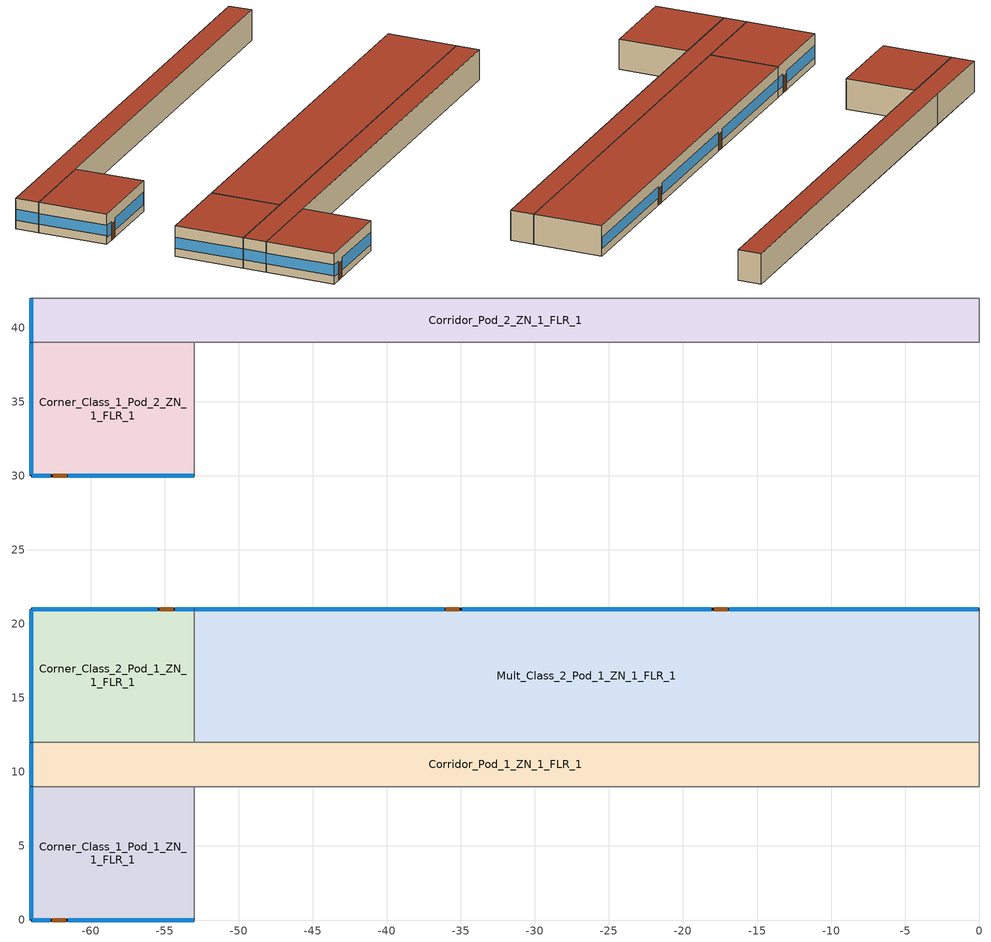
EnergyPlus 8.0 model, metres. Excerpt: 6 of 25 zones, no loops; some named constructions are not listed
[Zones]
Corner_Class_1_Pod_1_ZN_1_FLR_1
 floor ground (ext_slab_6in_with_carpet): -64,9 -53,9 -53,0 -64,0 z0
 wall outside (nonres_ext_wall): -64,9 -64,0 -53,0 z0:4
 wall to Mult_Class_1_Pod_1_ZN_1_FLR_1 (int_wall): -53,0 -53,9 z0:4
 wall to Corridor_Pod_1_ZN_1_FLR_1 (int_wall): -53,9 -64,9 z0:4
 window (Window_U_0.62_SHGC_0.39): -64,8.95 -64,0.05 z1.1:2.52; -63.95,0 -62.73,0 / -61.51,0 -53.05,0 z0.92:2.51
 door (Swinging Door_con): -62.59,0 -61.68,0 z0:2.13
 roof outside (nonres_roof): -64,0 -53,0 -53,9 -64,9 z4
Corridor_Pod_1_ZN_1_FLR_1
 floor ground (ext_slab_6in_with_carpet): -64,12 0,12 0,9 -64,9 z0
 wall outside (nonres_ext_wall): -64,12 -64,9 z0:4
 wall to Mult_Class_1_Pod_1_ZN_1_FLR_1 (int_wall): -53,9 0,9 z0:4
 wall to Main_Corridor_ZN_1_FLR_1 (int_wall): 0,9 0,12 z0:4
 wall to Mult_Class_2_Pod_1_ZN_1_FLR_1 (int_wall): 0,12 -53,12 z0:4
 wall to Corner_Class_2_Pod_1_ZN_1_FLR_1 (int_wall): -53,12 -64,12 z0:4
 window (Window_U_0.62_SHGC_0.39): -64,11.95 -64,9.05 z1.1:2.55
 roof outside (nonres_roof): -64,9 0,9 0,12 -64,12 z4
Corner_Class_2_Pod_1_ZN_1_FLR_1
 floor ground (ext_slab_6in_with_carpet): -64,21 -53,21 -53,12 -64,12 z0
 wall outside (nonres_ext_wall): -53,21 -64,21 -64,12 z0:4
 wall to Mult_Class_2_Pod_1_ZN_1_FLR_1 (int_wall): -53,12 -53,21 z0:4
 window (Window_U_0.62_SHGC_0.39): -64,20.95 -64,12.05 z1.1:2.52; -53.05,21 -54.27,21 / -55.49,21 -63.95,21 z0.92:2.51
 door (Swinging Door_con): -54.43,21 -55.34,21 z0:2.13
 roof outside (nonres_roof): -64,12 -53,12 -53,21 -64,21 z4
Mult_Class_2_Pod_1_ZN_1_FLR_1
 floor ground (ext_slab_6in_with_carpet): -53,21 0,21 0,12 -53,12 z0
 wall outside (nonres_ext_wall): 0,21 -53,21 z0:4
 wall to Main_Corridor_ZN_1_FLR_1 (int_wall): 0,12 0,21 z0:4
 window (Window_U_0.62_SHGC_0.39): -0.05,21 -16.87,21 / -18.09,21 -34.91,21 / -36.13,21 -52.95,21 z1.03:2.5
 door (Swinging Door_con): -16.98,21 -17.89,21 / -35.09,21 -36.01,21 z0:2.13
 roof outside (nonres_roof): -53,12 0,12 0,21 -53,21 z4
Corner_Class_1_Pod_2_ZN_1_FLR_1
 floor ground (ext_slab_6in_with_carpet): -64,39 -53,39 -53,30 -64,30 z0
 wall outside (nonres_ext_wall): -64,39 -64,30 -53,30 z0:4
 wall to Mult_Class_1_Pod_2_ZN_1_FLR_1 (int_wall): -53,30 -53,39 z0:4
 wall to Corridor_Pod_2_ZN_1_FLR_1 (int_wall): -53,39 -64,39 z0:4
 window (Window_U_0.62_SHGC_0.39): -64,38.95 -64,30.05 z1.1:2.52; -63.95,30 -62.73,30 / -61.51,30 -53.05,30 z0.92:2.51
 door (Swinging Door_con): -62.53,30 -61.62,30 z0:2.13
 roof outside (nonres_roof): -64,30 -53,30 -53,39 -64,39 z4
Corridor_Pod_2_ZN_1_FLR_1
 floor ground (ext_slab_6in_with_carpet): -64,42 0,42 0,39 -64,39 z0
 wall outside (nonres_ext_wall): -64,42 -64,39 z0:4
 wall to Mult_Class_1_Pod_2_ZN_1_FLR_1 (int_wall): -53,39 0,39 z0:4
 wall to Main_Corridor_ZN_1_FLR_1 (int_wall): 0,39 0,42 z0:4
 wall to Mult_Class_2_Pod_2_ZN_1_FLR_1 (int_wall): 0,42 -53,42 z0:4
 wall to Corner_Class_2_Pod_2_ZN_1_FLR_1 (int_wall): -53,42 -64,42 z0:4
 window (Window_U_0.62_SHGC_0.39): -64,41.95 -64,39.05 z1.1:2.55
 roof outside (nonres_roof): -64,39 0,39 0,42 -64,42 z4
[EnergyManagementSystem:Program]
VAV_POD_3_OPTIMUM_START_DETERMINATION_EMS_Program: SET VAV_POD_3_fan_size_volume = VAV_POD_3_fan_size_mass / 1.225; IF VAV_POD_3_fan_size_volume > 4.719474; SET CLGSETP_SCH_VAV_POD_3_Actuator = CLGSETP_SCH_YES_OPTIMUM_ORIGINAL_SENSOR; SET HTGSETP_SCH_VAV_POD_3_Actuator = HTGSETP_SCH_YES_OPTIMUM_ORIGINAL_SENSOR; Else; SET CLGSETP_SCH_VAV_POD_3_Actuator = NULL; SET HTGSETP_SCH_VAV_POD_3_Actuator = NULL; ENDIF
VAV_OTHER_OPTIMUM_START_DETERMINATION_EMS_Program: SET VAV_OTHER_fan_size_volume = VAV_OTHER_fan_size_mass / 1.225; IF VAV_OTHER_fan_size_volume > 4.719474; SET CLGSETP_SCH_VAV_OTHER_Actuator = CLGSETP_SCH_YES_OPTIMUM_ORIGINAL_SENSOR; SET HTGSETP_SCH_VAV_OTHER_Actuator = HTGSETP_SCH_YES_OPTIMUM_ORIGINAL_SENSOR; Else; SET CLGSETP_SCH_VAV_OTHER_Actuator = NULL; SET HTGSETP_SCH_VAV_OTHER_Actuator = NULL; ENDIF
SetBoilerPar: SET CapRated =  612093.09; SET EtRated =  0.75; SET CapRated = (CapRated *3.412)/1000; SET SkinLossRate = 0.02; SET BoilerType = 2; IF BoilerType  == 1; IF CapRated >10000; SET PLRx = 0.2; ELSEIF CapRated >5000; SET PLRx = 0.25; ELSEIF CapRated >1000; SET PLRx = 0.33; ELSE; SET BoilerType = 2; SET PLRx = 0.2; ENDIF; ELSE; SET PLRx = 0.2; ENDIF; IF BoilerType == 1; SET CurveX = 0.975 + 0.305 * PLRx - 0.527 * (PLRx^2) + 0.249 * (PLRx^3); ELSE; SET CurveX = 0.907 + 0.320 * PLRx - 0.420 * (PLRx^2) + 0.193 * (PLRx^3); ENDIF; SET LoadX = CapRated * PLRx; SET Etx = CurveX * EtRated; SET InputEx = LoadX/Etx; SET SkinEx = CapRated * SkinLossRate; SET Ecx = (LoadX + SkinEx)/InputEx
SetBoilerCurve: IF BoilerPLR >= PLRx; IF BoilerType == 1; SET BoilerCurve = 0.975 + 0.305*BoilerPLR - 0.527*(BoilerPLR^2) + 0.249*(BoilerPLR^3); ELSE; SET BoilerCurve = 0.907 + 0.320*BoilerPLR - 0.420*(BoilerPLR^2) + 0.193*(BoilerPLR^3); ENDIF; ELSE; IF BoilerPLR == 0; SET BoilerCurve = NULL; ELSE; IF BoilerPLR <0.05; SET BoilerCurve = (0.05/(0.05 + SkinLossRate)) * (Ecx/EtRated); ELSE; SET BoilerCurve = (BoilerPLR/(BoilerPLR + SkinLossRate)) * (Ecx/EtRated); ENDIF; ENDIF; ENDIF
[EnergyManagementSystem:ProgramCallingManager]
Transformer_Load_Prog_Manager: AfterPredictorAfterHVACManagers; Transformer_Load_Prog
PSZ2_5_Set_Number_of_Stages_CallingManager: BeginNewEnvironment; PSZ2_5_Set_Number_of_Stages
PSZ2_5_ECO_Manager: InsideHVACSystemIterationLoop; PSZ2_5_Economizer_CTRL_Prog
PSZ2_5_Fan_Parameter_manager: BeginNewEnvironment; PSZ2_5_Set_Fan_Par
PSZ2_5_Fan_Main_Manager: BeginTimestepBeforePredictor; PSZ2_5_Fan_Control
PSZ1_6_Set_Number_of_Stages_CallingManager: BeginNewEnvironment; PSZ1_6_Set_Number_of_Stages
PSZ1_6_ECO_Manager: InsideHVACSystemIterationLoop; PSZ1_6_Economizer_CTRL_Prog
PSZ1_6_Fan_Parameter_manager: BeginNewEnvironment; PSZ1_6_Set_Fan_Par
PSZ1_6_Fan_Main_Manager: BeginTimestepBeforePredictor; PSZ1_6_Fan_Control
PSZ2_7_Set_Number_of_Stages_CallingManager: BeginNewEnvironment; PSZ2_7_Set_Number_of_Stages
PSZ2_7_ECO_Manager: InsideHVACSystemIterationLoop; PSZ2_7_Economizer_CTRL_Prog
PSZ2_7_Fan_Parameter_manager: BeginNewEnvironment; PSZ2_7_Set_Fan_Par
PSZ2_7_Fan_Main_Manager: BeginTimestepBeforePredictor; PSZ2_7_Fan_Control
VAV_POD_1_OPTIMUM_START_DETERMINATION_EMS_Program Manager: BeginTimestepBeforePredictor; VAV_POD_1_OPTIMUM_START_DETERMINATION_EMS_Program
VAV_POD_2_OPTIMUM_START_DETERMINATION_EMS_Program Manager: BeginTimestepBeforePredictor; VAV_POD_2_OPTIMUM_START_DETERMINATION_EMS_Program
VAV_POD_3_OPTIMUM_START_DETERMINATION_EMS_Program Manager: BeginTimestepBeforePredictor; VAV_POD_3_OPTIMUM_START_DETERMINATION_EMS_Program
VAV_OTHER_OPTIMUM_START_DETERMINATION_EMS_Program Manager: BeginTimestepBeforePredictor; VAV_OTHER_OPTIMUM_START_DETERMINATION_EMS_Program
BoilerParManager: BeginNewEnvironment; SetBoilerPar
BoilerCurveManager: InsideHVACSystemIterationLoop; SetBoilerCurve
[EnergyManagementSystem:OutputVariable]
Wired_LTG: EMS Variable=Wired_LTG; Type of Data in Variable=Summed; Update Frequency=ZoneTimeStep
[ElectricLoadCenter:Transformer]
Transformer 1: Availability Schedule=Always_On; Transformer Usage=PowerInFromGrid; Nameplate Rating {VA}=112500; Phase=3; Conductor Material=Aluminum; Full Load Temperature Rise {C}=150; Fraction of Eddy Current Losses=0.1; Performance Input Method=NominalEfficiency; Nameplate Efficiency=0.969; Per Unit Load for Nameplate Efficiency=0.35; Reference Temperature for Nameplate Efficiency {C}=75; Consider Transformer Loss for Utility Cost=Yes; Meter 1=Wired_LTG_Electricity; Meter 2=InteriorEquipment:Electricity
[EnergyManagementSystem:Actuator]
Name | Actuated Component Unique | Actuated Component Type | Actuated Component Control Type
PSZ2_5_Timestep_Econ_Eff | PSZ2_5_Timestep_Econ_Eff_SCH | Schedule:Constant | Schedule Value
PSZ1_6_Timestep_Econ_Eff | PSZ1_6_Timestep_Econ_Eff_SCH | Schedule:Constant | Schedule Value
PSZ2_7_Timestep_Econ_Eff | PSZ2_7_Timestep_Econ_Eff_SCH | Schedule:Constant | Schedule Value
CLGSETP_SCH_VAV_POD_1_Actuator | CLGSETP_SCH_VAV_POD_1 | Schedule:Compact | Schedule Value
CLGSETP_SCH_VAV_POD_2_Actuator | CLGSETP_SCH_VAV_POD_2 | Schedule:Compact | Schedule Value
CLGSETP_SCH_VAV_POD_3_Actuator | CLGSETP_SCH_VAV_POD_3 | Schedule:Compact | Schedule Value
CLGSETP_SCH_VAV_OTHER_Actuator | CLGSETP_SCH_VAV_OTHER | Schedule:Compact | Schedule Value
HTGSETP_SCH_VAV_POD_1_Actuator | HTGSETP_SCH_VAV_POD_1 | Schedule:Compact | Schedule Value
HTGSETP_SCH_VAV_POD_2_Actuator | HTGSETP_SCH_VAV_POD_2 | Schedule:Compact | Schedule Value
HTGSETP_SCH_VAV_POD_3_Actuator | HTGSETP_SCH_VAV_POD_3 | Schedule:Compact | Schedule Value
HTGSETP_SCH_VAV_OTHER_Actuator | HTGSETP_SCH_VAV_OTHER | Schedule:Compact | Schedule Value
BoilerCurve | HEATSYS1 BOILER EFFICIENCY CURVE | Curve | Curve Result
[Schedule:Compact]
ALWAYS_ON: Through: 12/31, For: AllDays, Until: 24:00, 1
HTGSETP_SCH_YES_OPTIMUM_original: Through: 12/31, For: SummerDesignDay, Until: 24:00, 15.6, For: WinterDesignDay, Until: 24:00, 21, For: Weekdays, Until: 06:00, 15.6, Until: 07:00, 17.8, Until: 08:00, 20, Until: 21:00, 21, Until: 24:00, 15.6, For: WeekEnds Holidays AllOtherDays, Until: 24:00, 15.6
HTGSETP_SCH_VAV_POD_1; HTGSETP_SCH_VAV_POD_2; HTGSETP_SCH_VAV_POD_3; HTGSETP_SCH_VAV_OTHER: Through: 12/31, For: SummerDesignDay, Until: 24:00, 15.6, For: WinterDesignDay, Until: 24:00, 21, For: Weekdays, Until: 06:00, 15.6, Until: 07:00, 21, Until: 08:00, 21, Until: 21:00, 21, Until: 24:00, 15.6, For: WeekEnds Holidays AllOtherDays, Until: 24:00, 15.6
CLGSETP_SCH_YES_OPTIMUM_original: Through: 12/31, For: SummerDesignDay, Until: 24:00, 24, For: WinterDesignDay, Until: 24:00, 26.7, For: Weekdays, Until: 06:00, 26.7, Until: 07:00, 25.6, Until: 08:00, 25, Until: 21:00, 24, Until: 24:00, 26.7, For: WeekEnds Holidays AllOtherDays, Until: 24:00, 26.7
CLGSETP_SCH_VAV_POD_1; CLGSETP_SCH_VAV_POD_2; CLGSETP_SCH_VAV_POD_3; CLGSETP_SCH_VAV_OTHER: Through: 12/31, For: SummerDesignDay, Until: 24:00, 24, For: WinterDesignDay, Until: 24:00, 26.7, For: Weekdays, Until: 06:00, 26.7, Until: 07:00, 24, Until: 08:00, 24, Until: 21:00, 24, Until: 24:00, 26.7, For: WeekEnds Holidays AllOtherDays, Until: 24:00, 26.7
[Curve:Quadratic]
Name | Coefficient1 Constant | Coefficient2 x | Coefficient3 x**2 | Minimum Value of x | Maximum Value of x
HeatSys1 Boiler Efficiency Curve | 1 | 0 | 0 | 0 | 1
RACK1_RackCOPfTCurve | 1.7603 | -0.0377 | 0.0004 | 10 | 35
RACK1_RackCondFanCurve2 | 0 | 0.0286 | 0 | 0 | 35
RACK2_RackCOPfTCurve | 1 | 0 | 0 | 0 | 50
[Schedule:Constant]
PSZ2_5_Timestep_Econ_Eff_SCH; PSZ1_6_Timestep_Econ_Eff_SCH; PSZ2_7_Timestep_Econ_Eff_SCH: Fraction, 0.7
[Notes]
The 90.1 Prototype Building Models were developed by Pacific Northwest National Laboratory (PNNL),
under contract with the U.S. Department of Energy (DOE).  These building models were derived from
DOE’s Commercial Reference Building Models with modifications based on input from the ASHRAE Standard 90.1 committee,
the Advanced Energy Design Guide series, and building industry experts.
The prototypes models were developed to quantify energy saving impacts from
newly published editions of ASHRAE Standard 90.1.  The basic building descriptions can be found in the Scorecards
posted at this website.  Detailed descriptions of the prototype model development and addenda modeling
strategies can be found in the following  reports:
"Achieving 30% Goal: Energy and Cost Saving Analysis of ASHRAE/IES Standard 90.1-2010."
"Enhancements to ASHRAE Standard 90.1 Prototype Building Models"
"Energy Savings Analysis: ANSI/ASHRAE/IES Standard 90.1-2016"
"ANSI/ASHRAE/IES Standard 90.1-2013 Determination of Energy Savings: Quantitative Analysis"
BEGIN ECONOMIZER MAP
Economizer Name, DX COIL Name
VAV_POD_1_OA_Controller, VAV_POD_1_CoolC DXCoil
VAV_POD_2_OA_Controller, VAV_POD_2_CoolC DXCoil
VAV_POD_3_OA_Controller, VAV_POD_3_CoolC DXCoil
VAV_OTHER_OA_Controller, VAV_OTHER_CoolC DXCoil
PSZ-AC_2:5_OA_Controller, PSZ-AC_2:5_Unitary_Package_CoolCoil
PSZ-AC_1:6_OA_Controller, PSZ-AC_1:6_Unitary_Package_CoolCoil
PSZ-AC_2:7_OA_Controller, PSZ-AC_2:7_Unitary_Package_CoolCoil
END ECONOMIZER MAP
BEGIN EMS PROGRAM MAP
EMS PROGRAM, DX COIL Name
PSZ2_5, PSZ-AC_2:5_UNITARY_PACKAGE_COOLCOIL
PSZ1_6, PSZ-AC_1:6_UNITARY_PACKAGE_COOLCOIL
PSZ2_7, PSZ-AC_2:7_UNITARY_PACKAGE_COOLCOIL
END EMS PROGRAM MAP
WeatherFile:  USA_MN_Rochester.Intl.AP.726440_TMY3.epw
GPARM parameters as input:
Case = ASHRAE30pct_SchoolPrimary_STD2004_Burlington
weatherfile = USA_VT_Burlington_TMY2.epw
ground_tempt = Zone6A_nonres_R0_0ftV_SchoolPrimary_Rochester_STD2004.gtp
avg_oa_tempt_ip = 43.475
maxdiff_oa_tempt_ip = 60.3
ext_wall_type = SteelFramedWall
nonres_ext_wall_ufactor = 0.476974092
roof_type = LightweightRoof
nonres_roof_ufactor = 0.357730569
nonres_window = Window_U_0.62_SHGC_0.39
nonres_skylight = Window_U_1.17_SHGC_0.49
daylighting_control = no
sidelighting_control = no
roof_emissivity = 0.9
roof_solar_absorp = 0.77
LPD_classroom = 15.06947458
LPD_corridor = 5.381955209
LPD_lobby = 13.99308354
LPD_computer_room = 15.06947458
LPD_mechanical = 16.14586563
LPD_bath = 9.687519375
LPD_office = 11.84030146
LPD_gym = 15.06947458
LPD_kitchen = 12.9166925
LPD_cafeteria = 9.687519375
LPD_library = 13.99308354
exterior_lights_watts = 5297.718
exterior_lights_watts_a =
exterior_lights_watts_b =
economizer = DifferentialDryBulb
skip_economizer_control = No
damper_sch = MinOA_Sched
OA_computer_room = 0.001904881
PSZ_AC_2_7_DCV = No
OA_cafeteria_per_area = 0
OA_cafeteria_per_person = 0
vav_pod_1_dcv = No
vav_pod_2_dcv = No
vav_pod_3_dcv = No
oa_classroom_per_person =
